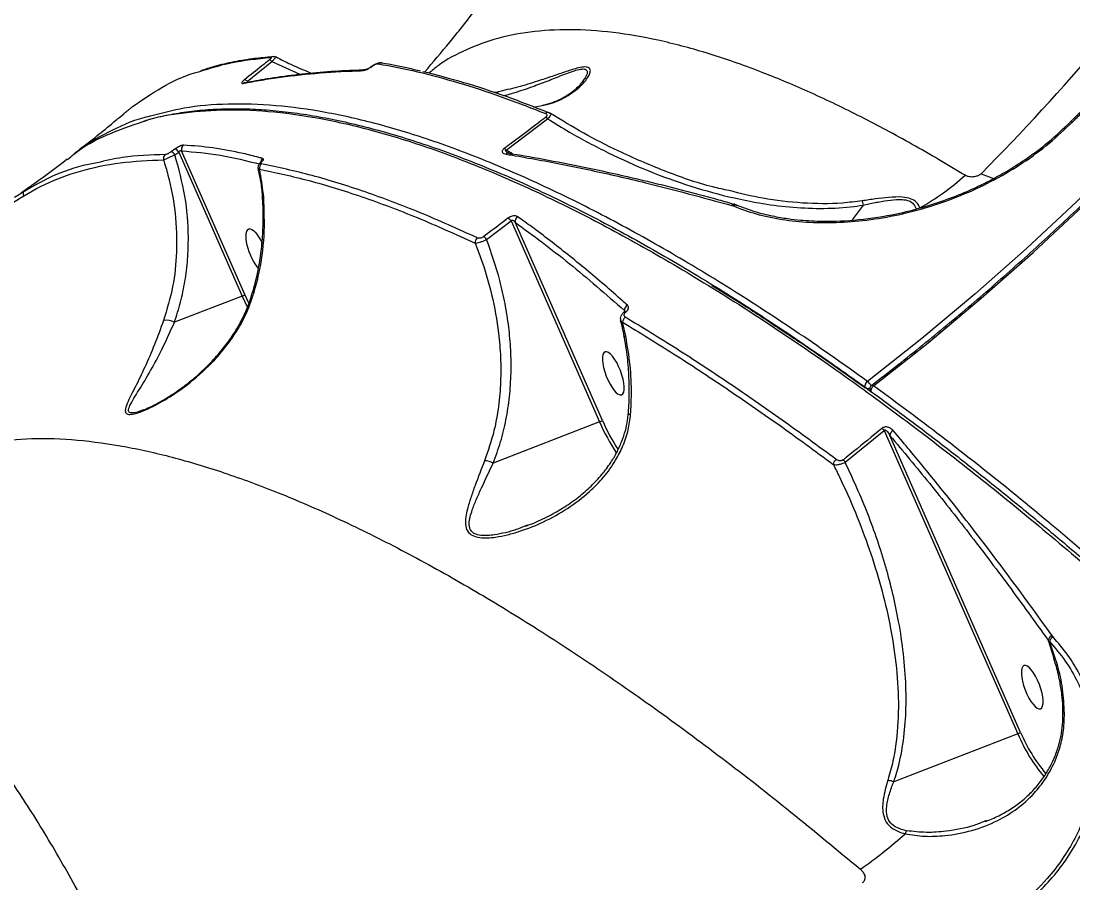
# Model space of a CAD drawing. Header units: millimetres. Extents: x -4335 to 4318, y -3792 to 3101.
# Drawn here: x 1755.5 to 1968.5, y 159.6 to 334.2 of the extents above; entities that cross this region are included whole.
import ezdxf

# ---------------------------------------------------------------- set-up
doc = ezdxf.new("R2010")
doc.units = ezdxf.units.MM
doc.layers.add('DIKOM_ОБЪЕКТ', color=7, linetype='Continuous')
doc.layers.add('DIKOM_РАЗМЕР_ОБЪЕКТА', color=7, linetype='Continuous')
doc.styles.add('style1', font='arial.ttf', dxfattribs={"width": 0.8})
doc.dimstyles.new('1-50', dxfattribs={"dimtxt": 300, "dimasz": 200, "dimexe": 100, "dimexo": 0, "dimgap": 100, "dimtad": 1, "dimtxsty": 'style1', "dimcen": 200, "dimclrd": 7, "dimclre": 7, "dimclrt": 7, "dimadec": 1, "dimazin": 2, "dimtfac": 1, "dimtmove": 0, "dimatfit": 2, "dimfxl": 0, "dimlwd": 25, "dimlwe": 18, "dimarcsym": 0})

# ---------------------------------------------------------------- blocks, each defined once
blk = doc.blocks.new('*D2')
at = {"layer": 'Defpoints', "color": 0, "transparency": 16777216}
for p in [(2711.72, 601.17), (-2007.01, 181.47), (-2007.01, -2298.93)]:
    blk.add_point(p, dxfattribs=at)
at = {"layer": 'DIKOM_РАЗМЕР_ОБЪЕКТА', "color": 7, "lineweight": 18, "transparency": 16777216}
for p, q in [((2711.72, 601.17), (2711.72, -2398.93)), ((-2007.01, 181.47), (-2007.01, -2398.93))]:
    blk.add_line(p, q, dxfattribs=at)
at = {"layer": 'DIKOM_РАЗМЕР_ОБЪЕКТА', "color": 7, "lineweight": 25, "transparency": 16777216}
blk.add_line((2511.72, -2298.93), (-1807.01, -2298.93), dxfattribs=at)
at = {"layer": 'DIKOM_РАЗМЕР_ОБЪЕКТА', "color": 7, "transparency": 16777216}
for points in [[(-1807.01, -2265.6), (-1807.01, -2332.27), (-2007.01, -2298.93)], [(2511.72, -2265.6), (2511.72, -2332.27), (2711.72, -2298.93)]]:
    blk.add_solid(points, dxfattribs=at)
at = {"layer": 'DIKOM_РАЗМЕР_ОБЪЕКТА', "color": 7, "transparency": 16777216, "insert": (-22.56, -2045.76), "char_height": 300, "attachment_point": 5, "style": 'style1'}
blk.add_mtext('4750', dxfattribs=at)

msp = doc.modelspace()

# ---------------------------------------------------------------- linework, layer by layer
at = {"layer": 'DIKOM_ОБЪЕКТ', "color": 7, "linetype": 'Continuous', "lineweight": 15}
for p, q in [((1801.348, 321.995), (1806.344, 326.012)), ((1806.344, 326.012), (1812.02, 323.46)), ((1826.444, 325.006), (1826.439, 325.002)), ((1869.387, 322.186), (1869.227, 321.944)), ((1851.966, 319.856), (1851.301, 319.742)), ((1775.545, 314.738), (1776.355, 315.46)), ((1859.331, 316.816), (1861.393, 317.222)), ((1862.814, 315.49), (1862.783, 315.501)), ((1968.006, 313.782), (1969.919, 315.726)), ((1853.773, 308.082), (1862.168, 314.415)), ((1786.686, 308.28), (1785.915, 307.73)), ((1786.682, 307.134), (1787.455, 307.686)), ((1787.455, 307.686), (1800.296, 278.507)), ((1800.869, 278.799), (1788.055, 307.916)), ((1855.077, 307.328), (1853.773, 308.082)), ((1854.316, 307.467), (1854.334, 307.463)), ((1949.921, 303.295), (1952.628, 302.248)), ((1899.429, 296.874), (1899.464, 296.864)), ((1899.464, 296.864), (1899.713, 296.781)), ((1900.039, 297.104), (1900.063, 297.097)), ((1926.027, 296.932), (1923.843, 293.949)), ((1849.795, 289.981), (1854.766, 293.739)), ((1854.766, 293.739), (1872.689, 253.01)), ((1873.262, 253.302), (1855.591, 293.459)), ((1802.479, 279.134), (1802.48, 279.136)), ((1800.296, 278.507), (1786.585, 273.209)), ((1801.664, 277.089), (1800.869, 278.799)), ((1877.67, 275.286), (1877.679, 275.293)), ((1877.73, 275.563), (1877.794, 275.411)), ((1877.73, 275.563), (1877.773, 275.423)), ((1877.989, 270.396), (1877.356, 273.202)), ((1877.647, 270.482), (1877.652, 270.471)), ((1780.331, 255.495), (1779.758, 255.276)), ((1872.689, 253.01), (1851.146, 244.685)), ((1922.416, 244.866), (1930.325, 251.282)), ((1930.325, 251.282), (1957.368, 189.828)), ((1957.941, 190.121), (1931.478, 250.256)), ((1858.108, 232.093), (1857.714, 231.943)), ((1963.513, 208.785), (1963.527, 208.754)), ((1963.513, 208.785), (1964.702, 204.951)), ((1963.527, 208.754), (1963.795, 208.557)), ((1964.324, 209.688), (1964.301, 209.721)), ((1964.51, 209.453), (1964.324, 209.688)), ((1966.486, 192.677), (1966.506, 194.017)), ((1966.787, 192.611), (1966.817, 193.95)), ((1957.368, 189.828), (1932.27, 180.13)), ((1950.994, 172.252), (1950.702, 172.139))]:
    msp.add_line(p, q, dxfattribs=at)
at = {"layer": 'DIKOM_ОБЪЕКТ', "color": 7, "linetype": 'Continuous', "lineweight": 15, "flags": 128}
for points in [[(2096.005, 492.165), (2091.227, 479.333), (2086.095, 466.636), (2080.61, 454.08), (2074.778, 441.676), (2068.602, 429.429), (2062.085, 417.35), (2055.232, 405.445), (2048.048, 393.722), (2040.538, 382.19), (2032.705, 370.855), (2024.556, 359.725), (2016.096, 348.808), (2007.33, 338.11), (1998.264, 327.638), (1988.903, 317.4), (1979.255, 307.402), (1969.326, 297.65), (1959.121, 288.152), (1948.647, 278.913), (1937.913, 269.939), (1926.923, 261.236)], [(1928.168, 260.334), (1939.191, 269.063), (1949.958, 278.064), (1960.463, 287.331), (1970.699, 296.859), (1980.658, 306.639), (1990.336, 316.668), (1999.724, 326.937), (2008.818, 337.44), (2017.61, 348.17), (2026.096, 359.121), (2034.27, 370.284), (2042.126, 381.653), (2049.659, 393.22), (2056.865, 404.978), (2063.738, 416.919), (2070.274, 429.035), (2076.469, 441.318), (2082.319, 453.761), (2087.82, 466.354), (2092.968, 479.09), (2097.76, 491.96)], [(1826.539, 325.009), (1826.462, 325.015), (1826.444, 325.006)], [(1862.551, 315.633), (1862.633, 315.593), (1862.74, 315.517)], [(1968.417, 313.735), (1968.657, 313.978), (1968.897, 314.221), (1969.136, 314.464), (1969.376, 314.707), (1969.615, 314.95), (1969.854, 315.194), (1970.093, 315.438), (1970.332, 315.682)], [(1804.466, 298.638), (1804.468, 298.632), (1804.532, 298.597), (1804.677, 298.571)], [(1800.296, 278.507), (1801.317, 276.341), (1801.35, 276.275)], [(1927.782, 260.446), (1927.793, 260.453), (1927.86, 260.47), (1927.947, 260.455), (1928.051, 260.409), (1928.168, 260.334)]]:
    msp.add_lwpolyline(points, dxfattribs=at)
at = {"layer": 'DIKOM_ОБЪЕКТ', "color": 7, "linetype": 'Continuous', "lineweight": 15}
for centre, radius, start, end in [((1609.116, 641.029), 479.804, 315.25931, 332.31895), ((1805.55, 325.355), 1.031, 39.57642, 76.12838), ((1806.635, 326.195), 0.877, 93.65525, 130.07597), ((1825.236, 323.63), 0.754, 91.65974, 133.0484), ((1828.43, 324.936), 0.848, 80.73668, 130.44203), ((1801.001, 320.991), 0.795, 100.10736, 130.48678), ((1800.544, 321.356), 1.027, 38.45768, 74.91366), ((1850.725, 319.108), 1.45, 15.63299, 31.07306), ((1862.269, 314.894), 0.791, 69.13447, 132.01122), ((1860.987, 313.346), 1.593, 42.18503, 60.94331), ((1789.045, 308.248), 1.044, 126.09607, 198.55917), ((1785.385, 306.352), 1.037, 126.13846, 192.69272), ((1785.583, 306.509), 1.265, 29.61367, 74.75475), ((1786.356, 307.056), 1.267, 29.78133, 74.87898), ((1852.554, 307.038), 1.605, 40.57734, 59.10182), ((1854.223, 306.804), 0.669, 81.99737, 136.48194), ((1804.875, 304.43), 1.085, 126.25963, 190.10385), ((1805.081, 305.498), 1.069, 124.79665, 176.30669), ((1804.39, 305.301), 0.453, 98.78075, 133.53035), ((1910.022, 344.337), 55.298, 299.8397, 311.58762), ((1899.918, 296.501), 0.615, 79.24919, 142.64992), ((1899.951, 296.5), 0.608, 80.17821, 143.16699), ((1853.317, 292.688), 1.79, 35.94038, 62.88789), ((1856.707, 293.629), 1.13, 122.37258, 188.67118), ((1848.671, 289.333), 1.198, 126.28863, 184.21607), ((1848.337, 288.962), 1.778, 34.96359, 61.97133), ((1802.567, 278.79), 0.357, 67.02075, 104.04024), ((1799.484, 280.805), 2.438, 289.46, 304.61888), ((1877.824, 274.995), 0.332, 55.38405, 116.06734), ((1878.886, 275.65), 1.16, 119.58186, 184.30035), ((1784.895, 269.786), 3.818, 63.71367, 97.47216), ((1878.644, 273.2), 1.288, 126.20678, 179.89799), ((1877.904, 270.807), 0.42, 233.23491, 281.67941), ((1927.648, 260.196), 1.267, 124.86215, 189.98762), ((1926.975, 260.941), 1.123, 239.1949, 293.7369), ((1925.241, 259.072), 2.741, 27.64539, 52.13092), ((1928.393, 259.654), 1, 127.61965, 198.25675), ((1928.894, 259.292), 1.27, 124.83033, 189.71906), ((1927.941, 259.51), 0.527, 198.86259, 235.33016), ((1878.956, 255.932), 1.34, 250.17033, 270.61052), ((1871.877, 255.308), 2.438, 289.46021, 304.61867), ((1908.258, 268.325), 38.726, 203.29627, 213.93391), ((1908.143, 268.354), 37.99, 203.34198, 213.42674), ((1928.594, 249.854), 2.244, 39.52617, 55.82907), ((1932.7, 250.168), 1.225, 116.39833, 175.91199), ((1849.027, 240.372), 4.806, 63.82913, 85.52606), ((1921.442, 244.234), 1.457, 126.04371, 173.0727), ((1920.663, 243.493), 2.226, 38.07148, 54.39366), ((1964.817, 208.486), 1.339, 112.71169, 167.09717), ((1964.803, 208.472), 1.307, 111.51972, 167.54607), ((1965.311, 208.08), 1.589, 120.25328, 162.55025), ((1966.767, 194.404), 0.456, 237.75947, 276.36777), ((1956.556, 192.127), 2.438, 289.46208, 304.61799), ((1987.583, 202.375), 32.717, 202.55051, 220.55238), ((1987.78, 202.608), 32.346, 202.70809, 220.15444), ((1875.668, 234.024), 87.269, 304.81881, 312.41491), ((1937.414, 168.438), 3.107, 145.54262, 158.12985)]:
    msp.add_arc(centre, radius, start, end, dxfattribs=at)
at = {"layer": 'DIKOM_ОБЪЕКТ', "color": 7, "linetype": 'Continuous', "lineweight": 15, "extrusion": (0, 0, -1)}
for start_param, end_param in [(0.7264935, 3.1716845), (3.1716845, 4.496346)]:
    msp.add_ellipse((1803.301, 287.752), major_axis=(1.679, -4.357), ratio=0.33046, start_param=start_param, end_param=end_param, dxfattribs=at)
for centre in [(1875.471, 262.853), (1960.291, 199.278)]:
    msp.add_ellipse(centre, major_axis=(1.679, -4.357), ratio=0.33046, dxfattribs=at)
at = {"layer": 'DIKOM_ОБЪЕКТ', "color": 7, "linetype": 'Continuous', "lineweight": 15}
for points, knots in [([(1927.782, 260.446), (1929.555, 261.823), (1934.7, 265.819), (1943.059, 272.61), (1952.782, 280.887), (1962.283, 289.387), (1971.561, 298.1), (1980.608, 307.024), (1989.422, 316.152), (1997.995, 325.481), (2006.325, 335.005), (2014.406, 344.718), (2022.234, 354.616), (2029.805, 364.694), (2037.115, 374.944), (2044.159, 385.364), (2050.934, 395.945), (2057.436, 406.683), (2063.661, 417.572), (2069.607, 428.606), (2075.27, 439.779), (2080.647, 451.084), (2085.735, 462.516), (2090.528, 474.07), (2094.312, 483.85), (2096.458, 489.792), (2097.188, 491.814)], [0, 0, 0, 0, 0.022819, 0.066216, 0.109614, 0.1530121, 0.1964102, 0.239809, 0.2832077, 0.3266068, 0.3700059, 0.4134054, 0.4568052, 0.5002051, 0.5436053, 0.5870053, 0.6304058, 0.6738065, 0.7172072, 0.760608, 0.8040088, 0.84741, 0.8908114, 0.9342127, 0.9776143, 1, 1, 1, 1]), ([(1837.243, 323.88), (1838.963, 325.902), (1842.755, 330.36), (1848.304, 337.426), (1853.967, 345.058), (1859.372, 352.869), (1864.108, 360.126), (1866.912, 364.829), (1868.105, 366.83)], [0, 0, 0, 0, 0.1475324, 0.3252943, 0.5042626, 0.6844235, 0.8657476, 1, 1, 1, 1]), ([(1946.727, 302.977), (1943.131, 305.118), (1935.938, 309.402), (1925.532, 314.937), (1915.432, 319.797), (1905.354, 324.04), (1895.398, 327.555), (1885.653, 330.223), (1876.383, 331.933), (1867.642, 332.634), (1859.478, 332.286), (1852.133, 330.927), (1845.649, 328.536), (1841.012, 326.125), (1838.731, 324.174), (1838.114, 323.646)], [0, 0, 0, 0, 0.0747187, 0.149437, 0.2248988, 0.3003614, 0.3837827, 0.467269, 0.5506901, 0.63657, 0.7225209, 0.8083995, 0.8891965, 0.9700548, 1, 1, 1, 1]), ([(1791.719, 324.023), (1793.783, 324.671), (1798.254, 326.072), (1803.335, 326.589), (1806.07, 326.867)], [0, 0, 0, 0, 0.461751, 1, 1, 1, 1]), ([(1791.986, 324.219), (1792.897, 324.519), (1795.055, 325.232), (1798.676, 326.049), (1802.55, 326.711), (1805.191, 326.932), (1806.384, 327.033)], [0, 0, 0, 0, 0.2047827, 0.4854371, 0.7674769, 1, 1, 1, 1]), ([(1805.797, 326.356), (1805.302, 325.952), (1803.651, 324.605), (1801.981, 323.278), (1800.811, 322.348)], [0, 0, 0, 0, 0.2996334, 1, 1, 1, 1]), ([(1806.07, 326.867), (1806.076, 326.867), (1806.123, 326.87), (1806.179, 326.853), (1806.187, 326.782), (1806.125, 326.671), (1805.993, 326.524), (1805.862, 326.412), (1805.797, 326.356)], [0, 0, 0, 0, 0.0354773, 0.2573399, 0.4482437, 0.6281199, 0.8143723, 1, 1, 1, 1]), ([(1806.344, 326.012), (1806.474, 326.155), (1806.734, 326.44), (1807.012, 326.75), (1807.171, 326.929), (1807.171, 326.932), (1807.172, 326.933)], [0, 0, 0, 0, 0.2679228, 0.5359939, 0.802203, 1, 1, 1, 1]), ([(1806.58, 327.061), (1806.624, 327.066), (1806.783, 327.084), (1807.012, 327.051), (1807.15, 326.957), (1807.176, 326.94)], [0, 0, 0, 0, 0.2392428, 0.8602133, 1, 1, 1, 1]), ([(1807.187, 326.965), (1808.169, 326.452), (1810.474, 325.247), (1812.908, 324.254), (1814.305, 323.684)], [0, 0, 0, 0, 0.4259274, 1, 1, 1, 1]), ([(1778.11, 316.907), (1780.054, 318.245), (1783.941, 320.923), (1788.576, 323.177), (1791.368, 323.929), (1791.719, 324.023)], [0, 0, 0, 0, 0.466483, 0.9329654, 1, 1, 1, 1]), ([(1800.485, 321.596), (1800.794, 321.656), (1802.339, 321.957), (1806.437, 322.666), (1813.003, 323.505), (1819.604, 324.002), (1823.594, 324.141), (1824.722, 324.181)], [0, 0, 0, 0, 0.041371, 0.2068685, 0.5381517, 0.8694319, 1, 1, 1, 1]), ([(1800.863, 321.754), (1802.334, 322.036), (1805.603, 322.664), (1810.924, 323.389), (1816.786, 323.958), (1821.489, 324.276), (1824.3, 324.336), (1825.02, 324.352)], [0, 0, 0, 0, 0.1966602, 0.4372304, 0.6774411, 0.9174342, 1, 1, 1, 1]), ([(1824.722, 324.181), (1824.845, 324.196), (1825.091, 324.227), (1825.589, 324.423), (1826.097, 324.69), (1826.401, 324.91), (1826.539, 325.009)], [0, 0, 0, 0, 0.2591627, 0.51774, 0.7812563, 1, 1, 1, 1]), ([(1825.212, 324.384), (1825.21, 324.383), (1825.204, 324.383), (1825.269, 324.392), (1825.403, 324.43), (1825.646, 324.522), (1825.959, 324.68), (1826.248, 324.857), (1826.39, 324.969), (1826.437, 325.005)], [0, 0, 0, 0, 0.0446861, 0.1480112, 0.2845431, 0.4653175, 0.6869647, 0.8981227, 1, 1, 1, 1]), ([(1826.447, 325.002), (1826.615, 325.124), (1826.968, 325.38), (1827.616, 325.672), (1828.128, 325.833), (1828.483, 325.773), (1828.573, 325.757)], [0, 0, 0, 0, 0.2492398, 0.5228559, 0.8793174, 1, 1, 1, 1]), ([(1826.539, 325.009), (1826.576, 325.037), (1826.724, 325.149), (1827.013, 325.326), (1827.364, 325.489), (1827.674, 325.586), (1827.811, 325.583), (1827.88, 325.582)], [0, 0, 0, 0, 0.0798557, 0.3181365, 0.5555866, 0.7773506, 1, 1, 1, 1]), ([(1827.88, 325.582), (1830.498, 325.081), (1835.735, 324.081), (1844.057, 321.814), (1852.684, 319.03), (1858.722, 316.665), (1861.74, 315.482)], [0, 0, 0, 0, 0.2491209, 0.4982424, 0.7491208, 1, 1, 1, 1]), ([(1828.566, 325.772), (1828.605, 325.766), (1830.329, 325.508), (1832.95, 324.976), (1835.597, 324.336), (1836.452, 324.129)], [0, 0, 0, 0, 0.0150957, 0.681824, 1, 1, 1, 1]), ([(1862.74, 315.517), (1859.748, 316.688), (1853.764, 319.031), (1845.14, 321.856), (1839.654, 323.265), (1836.902, 323.972)], [0, 0, 0, 0, 0.3325518, 0.6651048, 1, 1, 1, 1]), ([(1861.393, 317.222), (1861.69, 317.276), (1863.315, 317.572), (1865.662, 318.712), (1868.473, 320.542), (1870.025, 322.264), (1870.704, 323.5), (1870.88, 324.238), (1870.653, 324.803), (1869.794, 324.994), (1868.214, 324.735), (1865.9, 324.002), (1863.092, 323.029), (1859.811, 321.922), (1856.1, 320.802), (1853.344, 320.171), (1851.966, 319.856)], [0, 0, 0, 0, 0.0272723, 0.149363, 0.2777017, 0.4058389, 0.4523656, 0.4987995, 0.5501465, 0.5924165, 0.6347386, 0.6973265, 0.761842, 0.8265351, 0.9132587, 1, 1, 1, 1]), ([(1853.282, 319.093), (1854.148, 319.339), (1856.215, 319.924), (1859.278, 320.998), (1862.474, 322.217), (1865.342, 323.366), (1867.644, 324.225), (1869.164, 324.573), (1870.011, 324.472), (1870.257, 323.87), (1869.987, 323.03), (1869.551, 322.416), (1869.387, 322.186)], [0, 0, 0, 0, 0.102894, 0.2454697, 0.3690204, 0.4944357, 0.6061835, 0.671777, 0.7372127, 0.8211581, 0.933012, 1, 1, 1, 1]), ([(1800.811, 322.348), (1800.711, 322.265), (1800.51, 322.1), (1800.306, 321.882), (1800.204, 321.716), (1800.21, 321.608), (1800.312, 321.571), (1800.435, 321.589), (1800.485, 321.596)], [0, 0, 0, 0, 0.1643587, 0.3291427, 0.489742, 0.6615877, 0.8613744, 1, 1, 1, 1]), ([(1861.141, 317.163), (1861.499, 317.249), (1862.544, 317.497), (1864.073, 318.095), (1865.759, 318.936), (1867.275, 319.952), (1868.391, 320.93), (1869.136, 321.73), (1869.355, 322.038), (1869.441, 322.158)], [0, 0, 0, 0, 0.088632, 0.2579499, 0.4364483, 0.6240845, 0.8209948, 0.930042, 1, 1, 1, 1]), ([(1926.923, 261.236), (1924.092, 263.256), (1916.466, 268.7), (1904.298, 276.828), (1890.553, 285.361), (1877.085, 293.002), (1863.948, 299.701), (1851.201, 305.408), (1839.122, 309.998), (1827.737, 313.482), (1817.058, 315.892), (1806.903, 317.277), (1797.361, 317.546), (1788.974, 316.879), (1784.17, 315.599), (1782.04, 315.031)], [0, 0, 0, 0, 0.0470013, 0.1266203, 0.2063011, 0.2859204, 0.3678524, 0.4498509, 0.5317834, 0.6114028, 0.6910834, 0.7707021, 0.8526346, 0.9346332, 1, 1, 1, 1]), ([(1776.355, 315.46), (1776.416, 315.51), (1776.538, 315.609), (1776.853, 315.868), (1777.149, 316.113), (1777.33, 316.265), (1777.381, 316.308)], [0, 0, 0, 0, 0.2927462, 0.584992, 0.8820208, 1, 1, 1, 1]), ([(1777.381, 316.308), (1777.439, 316.356), (1777.585, 316.478), (1777.799, 316.655), (1778, 316.82), (1778.073, 316.878), (1778.11, 316.907)], [0, 0, 0, 0, 0.1836008, 0.4627035, 0.7310079, 1, 1, 1, 1]), ([(1780.268, 313.89), (1780.346, 313.92), (1782.861, 314.864), (1788.513, 315.739), (1797.229, 316.454), (1806.812, 315.987), (1817.145, 314.454), (1828.243, 311.79), (1839.852, 308.066), (1851.923, 303.316), (1864.393, 297.602), (1877.469, 290.829), (1891.127, 282.975), (1905.334, 274.042), (1919.166, 264.641), (1932.52, 254.964), (1945.32, 245.182), (1958.34, 234.73), (1971.549, 223.626), (1984.803, 211.994), (1998.036, 199.894), (2009.842, 188.706), (2017.269, 181.397), (2020.294, 178.421)], [0, 0, 0, 0, 0.0017029, 0.0546437, 0.1076255, 0.1605665, 0.2150452, 0.2695679, 0.3240465, 0.3769878, 0.4299695, 0.4829102, 0.5373888, 0.5919122, 0.6463908, 0.6924661, 0.7385955, 0.7847246, 0.8312909, 0.8778572, 0.9232512, 0.9687478, 1, 1, 1, 1]), ([(1780.568, 314.026), (1781.007, 314.162), (1782.723, 314.696), (1785.892, 315.362), (1790.068, 316.019), (1794.413, 316.396), (1798.911, 316.516), (1803.567, 316.374), (1808.382, 315.973), (1813.355, 315.31), (1818.488, 314.388), (1823.781, 313.206), (1829.237, 311.762), (1834.859, 310.057), (1840.639, 308.091), (1846.557, 305.874), (1852.59, 303.412), (1858.721, 300.712), (1864.951, 297.775), (1871.281, 294.601), (1877.712, 291.19), (1884.248, 287.541), (1890.89, 283.653), (1897.639, 279.525), (1904.498, 275.156), (1911.47, 270.544), (1918.553, 265.689), (1925.725, 260.607), (1932.959, 255.316), (1940.229, 249.835), (1947.529, 244.169), (1954.862, 238.316), (1962.232, 232.274), (1969.641, 226.041), (1977.09, 219.618), (1984.582, 212.994), (1990.959, 207.248), (1994.844, 203.643), (1996.211, 202.375)], [0, 0, 0, 0, 0.0098928, 0.0387001, 0.0673967, 0.0960021, 0.1245452, 0.1530518, 0.181549, 0.2100618, 0.2386096, 0.2672206, 0.2959228, 0.3247468, 0.353722, 0.3827548, 0.4116505, 0.4404043, 0.4690482, 0.4976148, 0.5261358, 0.5546449, 0.5831705, 0.6117379, 0.6403798, 0.6691285, 0.6980166, 0.7270137, 0.7559361, 0.7846964, 0.8133384, 0.8418939, 0.8703958, 0.898877, 0.9273697, 0.955896, 0.9844883, 1, 1, 1, 1]), ([(1861.74, 315.482), (1861.822, 315.439), (1861.966, 315.363), (1862.043, 315.191), (1862.013, 315.026), (1861.919, 314.874), (1861.813, 314.783), (1861.761, 314.738)], [0, 0, 0, 0, 0.3195983, 0.5618688, 0.7279201, 0.8639996, 1, 1, 1, 1]), ([(1862.168, 314.415), (1862.291, 314.542), (1862.537, 314.794), (1862.774, 315.117), (1862.882, 315.356), (1862.878, 315.471), (1862.821, 315.488), (1862.814, 315.49)], [0, 0, 0, 0, 0.2304652, 0.4606981, 0.6957907, 0.9584027, 1, 1, 1, 1]), ([(1862.544, 315.617), (1862.597, 315.604), (1862.692, 315.581), (1862.772, 315.513), (1862.808, 315.483)], [0, 0, 0, 0, 0.5555691, 1, 1, 1, 1]), ([(1898.891, 299.879), (1897.805, 300.113), (1893.322, 301.077), (1885.803, 303.787), (1877.099, 307.502), (1869.408, 311.447), (1864.963, 314.16), (1862.74, 315.517)], [0, 0, 0, 0, 0.082661, 0.3410898, 0.5990903, 0.799541, 1, 1, 1, 1]), ([(1764.964, 306.183), (1765.384, 306.548), (1767.752, 308.604), (1772.765, 311.314), (1777.794, 313.041), (1780.268, 313.89)], [0, 0, 0, 0, 0.0986703, 0.5566738, 1, 1, 1, 1]), ([(1766.193, 307.28), (1766.724, 307.69), (1769.639, 309.943), (1772.772, 312.43), (1775.259, 314.568), (1775.508, 314.781)], [0, 0, 0, 0, 0.167001, 0.9168039, 1, 1, 1, 1]), ([(1782.04, 315.031), (1781.485, 314.907), (1778.268, 314.189), (1773.186, 311.748), (1768.477, 309.25), (1766.423, 307.4), (1766.234, 307.23)], [0, 0, 0, 0, 0.0900606, 0.522928, 0.9561272, 1, 1, 1, 1]), ([(1861.761, 314.738), (1861.254, 314.347), (1858.72, 312.389), (1855.922, 310.286), (1853.616, 308.59), (1853.378, 308.415)], [0, 0, 0, 0, 0.1831727, 0.915886, 1, 1, 1, 1]), ([(1862.168, 314.415), (1863.635, 313.514), (1867.616, 311.067), (1874.411, 307.457), (1882.613, 303.762), (1891.128, 300.672), (1898.639, 298.61), (1905.323, 297.274), (1911.123, 296.492), (1917.313, 296.179), (1922.307, 296.395), (1925.186, 296.81), (1926.027, 296.932)], [0, 0, 0, 0, 0.0783336, 0.2125925, 0.3472666, 0.4817919, 0.61585, 0.6916672, 0.7820723, 0.872619, 0.9628125, 1, 1, 1, 1]), ([(1899.713, 296.781), (1901.234, 296.207), (1904.275, 295.059), (1909.551, 293.967), (1915.238, 293.378), (1921.288, 293.358), (1927.578, 293.921), (1933.99, 295.08), (1940.406, 296.83), (1946.71, 299.167), (1952.779, 302.061), (1958.491, 305.481), (1963.804, 309.352), (1966.878, 312.273), (1968.417, 313.735)], [0, 0, 0, 0, 0.0836178, 0.1671662, 0.250418, 0.3338533, 0.4173033, 0.5004885, 0.5837389, 0.6671389, 0.7504577, 0.833397, 0.9166288, 1, 1, 1, 1]), ([(1900.323, 297.002), (1901.565, 296.523), (1903.866, 295.635), (1907.448, 294.757), (1910.569, 294.215), (1913.219, 293.912), (1915.576, 293.746), (1919.443, 293.62), (1925.17, 293.867), (1931.988, 294.917), (1937.981, 296.401), (1942.948, 298.013), (1946.859, 299.59), (1949.914, 301.001), (1952.535, 302.327), (1955.734, 304.13), (1959.534, 306.587), (1963.833, 309.803), (1966.556, 312.398), (1968.024, 313.797)], [0, 0, 0, 0, 0.0700646, 0.1298731, 0.1788627, 0.217418, 0.2494958, 0.2821163, 0.3828945, 0.4840881, 0.5521638, 0.6192849, 0.6817191, 0.7109778, 0.7462159, 0.7926275, 0.8501405, 0.9191876, 1, 1, 1, 1]), ([(1968.417, 313.735), (1968.344, 313.766), (1968.198, 313.829), (1968.067, 313.836), (1968.037, 313.796), (1968.03, 313.788)], [0, 0, 0, 0, 0.4397974, 0.8792751, 1, 1, 1, 1]), ([(1788.43, 309.092), (1788.355, 309.087), (1788.205, 309.075), (1787.84, 308.944), (1787.429, 308.746), (1787.026, 308.513), (1786.794, 308.353), (1786.686, 308.28)], [0, 0, 0, 0, 0.2131872, 0.4264642, 0.6305861, 0.8289149, 1, 1, 1, 1]), ([(1804.47, 306.376), (1804.204, 306.45), (1802.873, 306.821), (1799.471, 307.666), (1794.341, 308.649), (1790.401, 308.944), (1788.43, 309.092)], [0, 0, 0, 0, 0.04806, 0.2403234, 0.619877, 1, 1, 1, 1]), ([(1784.774, 307.19), (1781.814, 307.089), (1776.94, 306.923), (1772.637, 305.913), (1770.947, 305.516)], [0, 0, 0, 0, 0.6071923, 1, 1, 1, 1]), ([(1784.374, 306.124), (1784.472, 306.162), (1784.668, 306.238), (1785.166, 306.449), (1785.743, 306.702), (1786.271, 306.942), (1786.572, 307.083), (1786.682, 307.134)], [0, 0, 0, 0, 0.2194048, 0.4388366, 0.6560391, 0.8732796, 1, 1, 1, 1]), ([(1785.915, 307.73), (1785.842, 307.68), (1785.688, 307.574), (1785.425, 307.423), (1785.159, 307.294), (1784.923, 307.207), (1784.824, 307.195), (1784.774, 307.19)], [0, 0, 0, 0, 0.1798941, 0.380151, 0.5812756, 0.7907634, 1, 1, 1, 1]), ([(1786.585, 273.209), (1787.025, 274.564), (1787.904, 277.275), (1788.781, 281.538), (1789.32, 285.922), (1789.511, 291.67), (1788.97, 298.834), (1787.451, 304.345), (1786.682, 307.134)], [0, 0, 0, 0, 0.1264032, 0.2528109, 0.382977, 0.5131445, 0.7535719, 1, 1, 1, 1]), ([(1787.455, 307.686), (1787.483, 307.727), (1787.531, 307.802), (1787.611, 307.877), (1787.689, 307.933), (1787.748, 307.962), (1787.832, 307.985), (1787.889, 307.987), (1787.977, 307.971), (1788.02, 307.941), (1788.055, 307.916)], [0, 0, 0, 0, 0.1792695, 0.3191112, 0.3690462, 0.5165421, 0.5563066, 0.7164588, 0.7656315, 1, 1, 1, 1]), ([(1788.055, 307.916), (1790.642, 307.711), (1795.797, 307.303), (1801.255, 305.912), (1803.975, 305.219)], [0, 0, 0, 0, 0.5017063, 1, 1, 1, 1]), ([(1853.378, 308.415), (1853.299, 308.351), (1853.139, 308.222), (1853, 308.019), (1852.94, 307.806), (1853.012, 307.568), (1853.283, 307.367), (1853.59, 307.298), (1853.738, 307.265)], [0, 0, 0, 0, 0.1098769, 0.2200703, 0.3257219, 0.4925098, 0.7537665, 1, 1, 1, 1]), ([(1854.156, 307.509), (1854.049, 307.571), (1853.869, 307.675), (1853.695, 307.83), (1853.635, 307.935), (1853.637, 307.993), (1853.651, 308.019), (1853.674, 308.042), (1853.71, 308.065), (1853.75, 308.076), (1853.773, 308.082)], [0, 0, 0, 0, 0.3910604, 0.6593613, 0.7883952, 0.8332197, 0.8783273, 0.8909925, 0.9352605, 1, 1, 1, 1]), ([(1853.738, 307.265), (1854.17, 307.193), (1856.33, 306.835), (1862.007, 305.833), (1870.933, 304.049), (1883.888, 301.112), (1893.563, 298.474), (1899.429, 296.874)], [0, 0, 0, 0, 0.0299882, 0.1499542, 0.3900716, 0.6301899, 1, 1, 1, 1]), ([(1854.139, 307.513), (1854.145, 307.509), (1854.16, 307.5), (1854.26, 307.48), (1854.316, 307.468)], [0, 0, 0, 0, 0.4320852, 1, 1, 1, 1]), ([(1854.328, 307.447), (1855.045, 307.335), (1858.309, 306.825), (1864.271, 305.713), (1872.202, 304.107), (1880.263, 302.293), (1888.452, 300.272), (1895.042, 298.545), (1898.947, 297.422), (1900.034, 297.109)], [0, 0, 0, 0, 0.0501146, 0.2280764, 0.405063, 0.5813162, 0.7570287, 0.9323874, 1, 1, 1, 1]), ([(1753.86, 297.448), (1755.968, 298.751), (1760.185, 301.358), (1767.496, 303.981), (1775.464, 305.724), (1781.404, 305.991), (1784.374, 306.124)], [0, 0, 0, 0, 0.2484763, 0.496951, 0.7484764, 1, 1, 1, 1]), ([(1770.947, 305.516), (1770, 305.336), (1766.336, 304.641), (1760.66, 302.417), (1756.363, 299.806), (1754.215, 298.5)], [0, 0, 0, 0, 0.1484985, 0.5742488, 1, 1, 1, 1]), ([(1756.343, 300.028), (1757.025, 300.499), (1759.912, 302.492), (1762.729, 304.645), (1764.882, 306.29)], [0, 0, 0, 0, 0.2360692, 1, 1, 1, 1]), ([(1784.374, 306.124), (1784.689, 305.098), (1785.774, 301.554), (1786.923, 295.277), (1787.192, 287.666), (1786.423, 280.319), (1785.078, 275.836), (1784.398, 273.571)], [0, 0, 0, 0, 0.0953056, 0.3289404, 0.5680095, 0.7817922, 1, 1, 1, 1]), ([(1803.605, 304.354), (1803.587, 304.446), (1803.547, 304.649), (1803.618, 304.962), (1803.772, 305.282), (1803.935, 305.493), (1804.061, 305.609), (1804.081, 305.627)], [0, 0, 0, 0, 0.183584, 0.4049934, 0.6378153, 0.9419884, 1, 1, 1, 1]), ([(1804.069, 305.623), (1804.085, 305.638), (1804.131, 305.679), (1804.15, 305.71), (1804.145, 305.702), (1804.145, 305.7)], [0, 0, 0, 0, 0.3119512, 0.8721912, 1, 1, 1, 1]), ([(1804.233, 305.305), (1804.215, 305.31), (1804.147, 305.328), (1804.097, 305.404), (1804.143, 305.554), (1804.262, 305.684), (1804.321, 305.748)], [0, 0, 0, 0, 0.1085188, 0.3983746, 0.6996552, 1, 1, 1, 1]), ([(1847.962, 290.298), (1844.059, 292.065), (1836.253, 295.599), (1825.097, 299.757), (1814.335, 303.132), (1807.601, 304.581), (1804.233, 305.305)], [0, 0, 0, 0, 0.2486161, 0.4972322, 0.7486172, 1, 1, 1, 1]), ([(1804.321, 305.748), (1804.405, 305.84), (1804.572, 306.022), (1804.636, 306.235), (1804.572, 306.341), (1804.489, 306.37), (1804.47, 306.376)], [0, 0, 0, 0, 0.3053371, 0.6114508, 0.9125572, 1, 1, 1, 1]), ([(1804.462, 298.641), (1804.458, 298.701), (1804.39, 299.758), (1804.131, 301.674), (1803.75, 303.499), (1803.573, 304.345)], [0, 0, 0, 0, 0.0308259, 0.5512258, 1, 1, 1, 1]), ([(1803.613, 304.353), (1803.623, 304.318), (1803.641, 304.261), (1803.759, 304.245), (1803.807, 304.239)], [0, 0, 0, 0, 0.6023332, 1, 1, 1, 1]), ([(1803.807, 304.239), (1807.132, 303.524), (1813.782, 302.095), (1824.481, 298.75), (1835.654, 294.596), (1843.536, 291.028), (1847.476, 289.244)], [0, 0, 0, 0, 0.2486154, 0.49723, 0.7486152, 1, 1, 1, 1]), ([(1804.677, 298.571), (1804.482, 300.219), (1804.257, 302.12), (1803.86, 303.99), (1803.807, 304.239)], [0, 0, 0, 0, 0.8666311, 1, 1, 1, 1]), ([(1949.921, 303.295), (1949.848, 303.229), (1949.695, 303.093), (1949.321, 302.885), (1948.837, 302.716), (1948.109, 302.601), (1947.534, 302.658), (1947.039, 302.81), (1946.851, 302.91), (1946.727, 302.977)], [0, 0, 0, 0, 0.0767356, 0.1605005, 0.3173959, 0.4661229, 0.7624693, 0.8428402, 1, 1, 1, 1]), ([(1755.535, 299.422), (1755.66, 299.509), (1755.911, 299.686), (1756.188, 299.881), (1756.351, 299.997), (1756.357, 300.002), (1756.36, 300.004)], [0, 0, 0, 0, 0.2671579, 0.5349347, 0.7948298, 1, 1, 1, 1]), ([(1756.359, 300.003), (1756.357, 300.001), (1756.348, 299.995), (1756.314, 299.969), (1756.256, 299.919), (1756.15, 299.808), (1756.035, 299.63), (1755.948, 299.357), (1755.928, 299.097), (1755.99, 298.944), (1756.008, 298.899)], [0, 0, 0, 0, 0.0059773, 0.0307049, 0.0984276, 0.1951329, 0.3971051, 0.6041853, 0.8845351, 1, 1, 1, 1]), ([(1802.393, 279.159), (1802.637, 280.01), (1803.25, 282.138), (1803.911, 285.634), (1804.419, 289.61), (1804.606, 293.615), (1804.594, 296.633), (1804.426, 298.293), (1804.391, 298.631)], [0, 0, 0, 0, 0.1348341, 0.3373578, 0.5407087, 0.7444469, 0.9479739, 1, 1, 1, 1]), ([(1802.706, 279.119), (1803.048, 280.407), (1804.052, 284.185), (1804.976, 290.725), (1804.777, 295.934), (1804.677, 298.571)], [0, 0, 0, 0, 0.2035478, 0.5968372, 1, 1, 1, 1]), ([(1925.842, 297.803), (1924.517, 297.636), (1920.513, 297.131), (1913.752, 297.24), (1906.038, 298.106), (1901.169, 299.314), (1898.891, 299.879)], [0, 0, 0, 0, 0.1464856, 0.4426697, 0.7393224, 1, 1, 1, 1]), ([(1937.537, 296.37), (1937.345, 296.778), (1936.995, 297.52), (1935.731, 298.29), (1933.801, 298.65), (1931.319, 298.548), (1928.557, 298.209), (1926.753, 297.939), (1925.842, 297.803)], [0, 0, 0, 0, 0.1672689, 0.304319, 0.44168, 0.6370313, 0.8167171, 1, 1, 1, 1]), ([(1899.713, 296.781), (1899.786, 296.837), (1899.935, 296.953), (1900.154, 297.022), (1900.277, 296.999), (1900.325, 296.99)], [0, 0, 0, 0, 0.3690757, 0.7573173, 1, 1, 1, 1]), ([(1899.954, 297.124), (1900.035, 297.105), (1900.235, 297.06), (1900.412, 296.957), (1900.517, 296.896)], [0, 0, 0, 0, 0.4039, 1, 1, 1, 1]), ([(1900.325, 296.99), (1900.354, 296.988), (1900.459, 296.982), (1900.539, 296.913), (1900.597, 296.863)], [0, 0, 0, 0, 0.2830589, 1, 1, 1, 1]), ([(1925.842, 297.803), (1925.847, 297.787), (1925.872, 297.691), (1925.931, 297.44), (1925.995, 297.116), (1926.029, 296.939)], [0, 0, 0, 0, 0.0844541, 0.5005147, 1, 1, 1, 1]), ([(1926.027, 296.932), (1926.028, 296.933), (1926.029, 296.935), (1926.029, 296.937), (1926.029, 296.939), (1926.029, 296.939)], [0, 0, 0, 0, 0.460653, 0.8297872, 1, 1, 1, 1]), ([(1926.029, 296.939), (1926.03, 296.939), (1926.219, 296.98), (1927.238, 297.193), (1929.093, 297.585), (1931.576, 298.005), (1933.781, 298.171), (1935.433, 297.857), (1936.449, 297.116), (1936.67, 296.417), (1936.792, 296.028)], [0, 0, 0, 0, 0.0002712, 0.0414559, 0.2243027, 0.4065801, 0.5849803, 0.7124849, 0.8404544, 1, 1, 1, 1]), ([(1854.132, 294.282), (1853.64, 293.903), (1851.997, 292.64), (1850.336, 291.4), (1849.173, 290.531)], [0, 0, 0, 0, 0.2996321, 1, 1, 1, 1]), ([(1856.103, 294.583), (1855.966, 294.653), (1855.74, 294.767), (1855.251, 294.764), (1854.803, 294.658), (1854.411, 294.479), (1854.215, 294.341), (1854.132, 294.282)], [0, 0, 0, 0, 0.303918, 0.5023258, 0.701697, 0.8732632, 1, 1, 1, 1]), ([(1878.314, 276.659), (1878.002, 276.938), (1876.445, 278.333), (1872.408, 281.868), (1866.245, 286.986), (1860.411, 291.483), (1857.052, 293.9), (1856.103, 294.583)], [0, 0, 0, 0, 0.0413722, 0.2068705, 0.5381522, 0.8694314, 1, 1, 1, 1]), ([(1854.766, 293.739), (1854.786, 293.773), (1854.819, 293.829), (1854.895, 293.882), (1854.97, 293.906), (1855.056, 293.905), (1855.188, 293.866), (1855.39, 293.728), (1855.512, 293.565), (1855.591, 293.459)], [0, 0, 0, 0, 0.1044307, 0.1740622, 0.2296815, 0.3047267, 0.3966965, 0.6085686, 1, 1, 1, 1]), ([(1855.591, 293.459), (1859.224, 290.78), (1866.502, 285.413), (1873.983, 278.85), (1877.73, 275.563)], [0, 0, 0, 0, 0.4991774, 1, 1, 1, 1]), ([(1847.476, 289.244), (1847.609, 289.254), (1847.875, 289.272), (1848.454, 289.421), (1849.072, 289.641), (1849.525, 289.842), (1849.748, 289.957), (1849.795, 289.981)], [0, 0, 0, 0, 0.2434666, 0.487527, 0.7197586, 0.9418, 1, 1, 1, 1]), ([(1849.173, 290.531), (1849.126, 290.499), (1849.007, 290.416), (1848.766, 290.304), (1848.476, 290.231), (1848.184, 290.222), (1848.041, 290.271), (1847.962, 290.298)], [0, 0, 0, 0, 0.1207601, 0.3075665, 0.5228791, 0.7374287, 1, 1, 1, 1]), ([(1851.146, 244.685), (1851.673, 246.108), (1852.727, 248.955), (1853.799, 253.472), (1854.504, 258.132), (1854.806, 262.863), (1854.742, 267.573), (1854.338, 272.27), (1853.594, 276.98), (1852.271, 282.949), (1850.764, 287.229), (1849.795, 289.981)], [0, 0, 0, 0, 0.1006488, 0.2013156, 0.3052434, 0.4091848, 0.5096381, 0.6100989, 0.712666, 0.8152392, 1, 1, 1, 1]), ([(1847.476, 289.244), (1847.851, 288.28), (1849.18, 284.857), (1850.965, 278.789), (1852.206, 271.987), (1852.688, 266.091), (1852.702, 261.129), (1852.272, 256.172), (1851.328, 250.759), (1850.096, 247.181), (1849.401, 245.163)], [0, 0, 0, 0, 0.0672685, 0.2386087, 0.4121731, 0.5212141, 0.630243, 0.7425241, 0.8547806, 1, 1, 1, 1]), ([(1784.398, 273.571), (1783.791, 271.903), (1782.559, 268.519), (1780.602, 264.049), (1778.967, 260.705), (1777.759, 258.326), (1776.983, 256.672), (1776.554, 255.399), (1776.757, 254.663), (1777.521, 254.473), (1778.654, 254.679), (1779.944, 255.112), (1782.098, 256.026), (1785.243, 257.739), (1789.629, 260.753), (1793.397, 264.073), (1796.456, 267.487), (1798.801, 270.638), (1801.084, 274.463), (1802.16, 277.551), (1802.706, 279.119)], [0, 0, 0, 0, 0.0820685, 0.1664737, 0.2508355, 0.2942475, 0.3376049, 0.3839956, 0.4157869, 0.442846, 0.469837, 0.4939803, 0.5187276, 0.5886139, 0.6603831, 0.7589137, 0.8097112, 0.8604911, 0.9291627, 1, 1, 1, 1]), ([(1779.773, 255.245), (1779.876, 255.278), (1780.277, 255.408), (1781.183, 255.796), (1782.544, 256.448), (1784.321, 257.416), (1786.456, 258.745), (1788.867, 260.467), (1791.407, 262.549), (1793.937, 264.948), (1796.288, 267.592), (1798.227, 270.199), (1799.818, 272.788), (1801.057, 275.37), (1801.912, 277.529), (1802.248, 278.815), (1802.34, 279.17)], [0, 0, 0, 0, 0.0132664, 0.0518256, 0.0992623, 0.1602692, 0.2403847, 0.3270218, 0.4225819, 0.5276607, 0.629735, 0.7269214, 0.8048625, 0.8876411, 0.9689465, 1, 1, 1, 1]), ([(1895.377, 280.684), (1897.701, 279.271), (1902.389, 276.422), (1907.236, 273.167), (1909.681, 271.526)], [0, 0, 0, 0, 0.4957432, 1, 1, 1, 1]), ([(1876.996, 273.53), (1876.966, 273.678), (1876.898, 274.009), (1877.053, 274.534), (1877.313, 274.985), (1877.59, 275.193), (1877.695, 275.271)], [0, 0, 0, 0, 0.2269806, 0.5058775, 0.8142857, 1, 1, 1, 1]), ([(1877.554, 275.205), (1877.603, 275.238), (1877.705, 275.308), (1877.799, 275.408), (1877.831, 275.472), (1877.828, 275.46), (1877.827, 275.456)], [0, 0, 0, 0, 0.2510478, 0.5270212, 0.8598668, 1, 1, 1, 1]), ([(1877.883, 274.24), (1877.85, 274.263), (1877.738, 274.341), (1877.64, 274.524), (1877.65, 274.776), (1877.768, 275.036), (1877.931, 275.191), (1878.013, 275.268)], [0, 0, 0, 0, 0.1043442, 0.3453698, 0.5759934, 0.7877538, 1, 1, 1, 1]), ([(1878.013, 275.268), (1878.13, 275.379), (1878.365, 275.601), (1878.531, 275.972), (1878.556, 276.352), (1878.398, 276.552), (1878.314, 276.659)], [0, 0, 0, 0, 0.2321942, 0.4640285, 0.7139788, 1, 1, 1, 1]), ([(1779.758, 255.276), (1779.531, 255.184), (1778.871, 254.916), (1778.009, 254.782), (1777.324, 254.921), (1777.236, 255.564), (1777.728, 256.68), (1778.599, 258.173), (1780.068, 260.521), (1782.026, 263.798), (1784.384, 268.218), (1785.846, 271.533), (1786.585, 273.209)], [0, 0, 0, 0, 0.0263639, 0.0763919, 0.1260094, 0.185981, 0.2663621, 0.3576719, 0.4491482, 0.6383768, 0.81716, 1, 1, 1, 1]), ([(1877.664, 270.485), (1877.604, 270.793), (1877.405, 271.812), (1877.138, 272.812), (1876.951, 273.509)], [0, 0, 0, 0, 0.3018753, 1, 1, 1, 1]), ([(1876.992, 273.53), (1877.02, 273.453), (1877.072, 273.315), (1877.268, 273.237), (1877.356, 273.202)], [0, 0, 0, 0, 0.554937, 1, 1, 1, 1]), ([(1877.356, 273.202), (1880.783, 271.111), (1887.638, 266.927), (1898.216, 259.954), (1908.983, 252.517), (1916.324, 247.112), (1919.995, 244.41)], [0, 0, 0, 0, 0.2491218, 0.4982432, 0.7491193, 1, 1, 1, 1]), ([(1920.584, 245.412), (1916.934, 248.099), (1909.633, 253.474), (1898.873, 260.908), (1888.253, 267.912), (1881.34, 272.13), (1877.883, 274.24)], [0, 0, 0, 0, 0.249122, 0.498242, 0.7491223, 1, 1, 1, 1]), ([(1909.681, 271.526), (1911.21, 270.523), (1916.689, 266.933), (1922.332, 262.89), (1926.4, 259.976)], [0, 0, 0, 0, 0.2791848, 1, 1, 1, 1]), ([(1878.505, 254.671), (1878.512, 254.743), (1878.651, 256.164), (1878.736, 258.959), (1878.629, 263.052), (1878.272, 266.912), (1877.826, 269.371), (1877.625, 270.481)], [0, 0, 0, 0, 0.0137269, 0.268369, 0.5254495, 0.7857893, 1, 1, 1, 1]), ([(1878.97, 254.592), (1879.039, 255.924), (1879.211, 259.229), (1878.969, 264.54), (1878.317, 268.436), (1877.989, 270.396)], [0, 0, 0, 0, 0.2512748, 0.6234755, 1, 1, 1, 1]), ([(2295.347, -332.233), (2295.84, -330.516), (2297.179, -325.857), (2298.649, -317.454), (2299.526, -306.808), (2299.521, -295.251), (2298.653, -282.855), (2296.918, -269.671), (2294.317, -255.736), (2290.835, -241.057), (2286.497, -225.674), (2281.321, -209.64), (2275.336, -193.031), (2268.566, -175.924), (2261.027, -158.367), (2252.714, -140.381), (2243.658, -122.005), (2233.893, -103.299), (2223.466, -84.35), (2212.424, -65.248), (2200.939, -46.284), (2189.045, -27.496), (2176.794, -8.913), (2164.075, 9.647), (2150.944, 28.105), (2137.457, 46.379), (2123.474, 64.646), (2108.996, 82.863), (2094.04, 100.99), (2078.836, 118.746), (2063.454, 136.051), (2047.965, 152.823), (2032.419, 169.004), (2016.839, 184.554), (2001.252, 199.462), (1985.706, 213.686), (1970.273, 227.164), (1955.031, 239.815), (1940.976, 250.897), (1932.121, 257.422), (1928.168, 260.334)], [0, 0, 0, 0, 0.0156522, 0.0424894, 0.0694113, 0.0963764, 0.1233415, 0.1502633, 0.1771006, 0.203938, 0.23086, 0.257825, 0.2847901, 0.311712, 0.3385494, 0.3653868, 0.3923086, 0.4192737, 0.4462386, 0.4731606, 0.499998, 0.5258462, 0.55177, 0.5777322, 0.6036945, 0.6296183, 0.6554665, 0.6823039, 0.7092259, 0.736191, 0.7631561, 0.7900781, 0.8169154, 0.8437529, 0.8706749, 0.89764, 0.9246051, 0.9515272, 0.9783645, 1, 1, 1, 1]), ([(1849.401, 245.163), (1848.74, 243.466), (1847.737, 240.894), (1846.591, 237.69), (1845.945, 235.569), (1845.555, 233.754), (1845.455, 232.224), (1845.799, 230.846), (1846.858, 229.915), (1848.369, 229.541), (1849.974, 229.5), (1851.867, 229.687), (1854.054, 230.124), (1857.333, 231.072), (1861.456, 232.727), (1866.249, 235.39), (1870.313, 238.467), (1873.569, 241.789), (1875.848, 244.922), (1877.497, 248.164), (1878.571, 251.312), (1878.84, 253.522), (1878.97, 254.592)], [0, 0, 0, 0, 0.086694, 0.1314007, 0.176075, 0.2082001, 0.2409009, 0.2744194, 0.3082516, 0.3377443, 0.3650531, 0.393036, 0.4328776, 0.4727618, 0.5545462, 0.6396948, 0.7264125, 0.7889972, 0.8528485, 0.9020916, 0.9525885, 1, 1, 1, 1]), ([(1857.729, 231.903), (1858.166, 232.066), (1859.786, 232.67), (1862.454, 233.934), (1865.622, 235.75), (1868.465, 237.77), (1870.97, 239.951), (1873.135, 242.275), (1874.88, 244.598), (1876.228, 246.87), (1877.22, 249.041), (1877.926, 251.205), (1878.351, 253.081), (1878.44, 254.24), (1878.474, 254.674)], [0, 0, 0, 0, 0.0439565, 0.1632811, 0.2776982, 0.3860888, 0.4887274, 0.5863642, 0.6800005, 0.7562722, 0.8285927, 0.8967488, 0.9613055, 1, 1, 1, 1]), ([(1929.855, 251.71), (1929.378, 251.313), (1926.993, 249.327), (1924.357, 247.195), (1922.183, 245.48), (1921.959, 245.303)], [0, 0, 0, 0, 0.1831774, 0.9158808, 1, 1, 1, 1]), ([(1932.155, 251.265), (1931.936, 251.477), (1931.624, 251.779), (1931.017, 251.987), (1930.59, 252.017), (1930.213, 251.931), (1929.988, 251.816), (1929.882, 251.732), (1929.855, 251.71)], [0, 0, 0, 0, 0.4029688, 0.5733076, 0.7451365, 0.8533751, 0.9617557, 1, 1, 1, 1]), ([(1930.325, 251.282), (1930.332, 251.295), (1930.344, 251.322), (1930.374, 251.358), (1930.406, 251.378), (1930.443, 251.389), (1930.49, 251.392), (1930.618, 251.357), (1930.795, 251.215), (1931.026, 250.961), (1931.26, 250.632), (1931.406, 250.38), (1931.478, 250.256)], [0, 0, 0, 0, 0.0254917, 0.051752, 0.0782498, 0.0864943, 0.114974, 0.1528887, 0.3029498, 0.4907296, 0.7490358, 1, 1, 1, 1]), ([(1735.798, 244.607), (1737.769, 245.503), (1741.948, 247.401), (1749.297, 249.057), (1757.655, 249.827), (1766.822, 249.512), (1776.544, 248.161), (1786.704, 245.841), (1797.212, 242.642), (1808.353, 238.485), (1820.11, 233.346), (1832.451, 227.22), (1845.026, 220.285), (1857.771, 212.604), (1870.625, 204.252), (1883.868, 195.054), (1897.473, 184.991), (1911.39, 174.137), (1920.796, 166.298), (1925.497, 162.38)], [0, 0, 0, 0, 0.0543742, 0.1153043, 0.176234, 0.2380395, 0.299845, 0.3578936, 0.4159875, 0.4740372, 0.5337775, 0.5935668, 0.6533084, 0.7103073, 0.7673474, 0.8243466, 0.8828831, 0.9414635, 1, 1, 1, 1]), ([(1931.478, 250.256), (1934.139, 247.069), (1939.461, 240.696), (1947.472, 230.52), (1955.495, 219.94), (1960.84, 212.504), (1963.513, 208.785)], [0, 0, 0, 0, 0.2492667, 0.4985359, 0.7492678, 1, 1, 1, 1]), ([(1964.301, 209.721), (1963.98, 210.171), (1962.378, 212.419), (1958.206, 218.196), (1951.774, 226.845), (1944.638, 236.045), (1938.096, 244.187), (1934.136, 248.906), (1932.155, 251.265)], [0, 0, 0, 0, 0.0299883, 0.1499467, 0.3900569, 0.6301646, 0.8150821, 1, 1, 1, 1]), ([(1921.959, 245.303), (1921.907, 245.268), (1921.799, 245.194), (1921.58, 245.129), (1921.325, 245.115), (1920.953, 245.182), (1920.734, 245.319), (1920.584, 245.412)], [0, 0, 0, 0, 0.1212247, 0.2522975, 0.4115705, 0.5993788, 1, 1, 1, 1]), ([(1857.714, 231.943), (1857.077, 231.689), (1855.011, 230.868), (1852.379, 230.243), (1849.998, 229.974), (1848.593, 229.987), (1847.326, 230.286), (1846.718, 230.819), (1846.332, 231.531), (1846.218, 232.426), (1846.451, 233.778), (1846.96, 235.413), (1847.746, 237.379), (1849.148, 240.485), (1850.342, 242.995), (1851.146, 244.685)], [0, 0, 0, 0, 0.0674468, 0.2185293, 0.2681137, 0.3186778, 0.3735965, 0.4275053, 0.4377821, 0.5020739, 0.5622096, 0.6236514, 0.7162878, 0.8090026, 1, 1, 1, 1]), ([(1919.995, 244.41), (1920.177, 244.376), (1920.541, 244.309), (1921.248, 244.394), (1921.915, 244.595), (1922.264, 244.784), (1922.416, 244.866)], [0, 0, 0, 0, 0.2829127, 0.5674756, 0.8112111, 1, 1, 1, 1]), ([(1919.995, 244.41), (1920.417, 243.564), (1922.022, 240.35), (1924.558, 234.65), (1927.366, 227.247), (1929.707, 219.707), (1931.544, 211.999), (1932.8, 204.15), (1933.334, 196.189), (1933.007, 189.559), (1932.174, 184.311), (1931.438, 181.75), (1931.071, 180.47)], [0, 0, 0, 0, 0.0419955, 0.1595235, 0.2774935, 0.3953162, 0.513121, 0.6338761, 0.7545647, 0.8758682, 0.9379479, 1, 1, 1, 1]), ([(1932.27, 180.13), (1932.477, 180.77), (1933.274, 183.237), (1934.199, 187.71), (1934.762, 193.548), (1934.779, 199.675), (1934.291, 206.034), (1933.074, 214.116), (1930.799, 223.634), (1927.187, 234.453), (1924.005, 241.397), (1922.416, 244.866)], [0, 0, 0, 0, 0.0310725, 0.1198401, 0.2089546, 0.2979296, 0.3968242, 0.4957433, 0.6636324, 0.8319729, 1, 1, 1, 1]), ([(1789.003, 109.636), (1787.227, 114.134), (1783.676, 123.131), (1778.119, 135.794), (1772.403, 147.809), (1766.315, 159.474), (1759.873, 170.634), (1753.079, 181.141), (1746.095, 190.688), (1738.934, 199.195), (1731.613, 206.6), (1724.367, 212.669), (1717.219, 217.451), (1710.193, 221.01), (1703.088, 223.498), (1695.933, 224.68), (1691, 225.018), (1688.499, 224.611), (1688.378, 224.591)], [0, 0, 0, 0, 0.061174, 0.122348, 0.1841307, 0.2459136, 0.3142128, 0.3825654, 0.4508641, 0.5211759, 0.5915468, 0.661857, 0.7280083, 0.7942089, 0.8603583, 0.9284175, 0.9965322, 1, 1, 1, 1]), ([(1952.229, 150.858), (1953.842, 151.848), (1957.069, 153.83), (1961.248, 157.348), (1964.866, 161.171), (1967.884, 165.253), (1970.344, 169.597), (1972.188, 174.153), (1973.416, 178.843), (1974.013, 183.602), (1973.949, 188.356), (1973.25, 193.037), (1971.94, 197.551), (1970.018, 201.821), (1967.592, 205.836), (1965.536, 208.248), (1964.51, 209.453)], [0, 0, 0, 0, 0.0751084, 0.1502147, 0.2212828, 0.2925773, 0.3636453, 0.43477, 0.506124, 0.5772492, 0.6483401, 0.7196578, 0.7907514, 0.8604275, 0.9303188, 1, 1, 1, 1]), ([(1963.527, 208.754), (1963.795, 207.936), (1964.196, 206.717), (1964.557, 205.485), (1964.675, 205.081)], [0, 0, 0, 0, 0.6713661, 1, 1, 1, 1]), ([(1966.817, 193.95), (1966.739, 195.61), (1966.583, 198.93), (1965.464, 203.823), (1964.353, 206.973), (1963.795, 208.557)], [0, 0, 0, 0, 0.3317422, 0.6638452, 1, 1, 1, 1]), ([(1963.795, 208.557), (1964.895, 207.254), (1967.097, 204.65), (1969.568, 200.385), (1971.352, 195.976), (1972.372, 192.409), (1972.589, 190.264), (1972.651, 189.659)], [0, 0, 0, 0, 0.2368261, 0.4736438, 0.6931824, 0.9134151, 1, 1, 1, 1]), ([(1966.505, 194.017), (1966.51, 194.468), (1966.523, 195.72), (1966.313, 197.921), (1965.848, 200.749), (1965.29, 203.191), (1964.799, 204.663), (1964.662, 205.076)], [0, 0, 0, 0, 0.1201609, 0.3339964, 0.5867331, 0.883968, 1, 1, 1, 1]), ([(1934.531, 169.595), (1935.852, 169.38), (1938.529, 168.944), (1943.126, 169.17), (1948.156, 170.101), (1953.053, 171.982), (1957.275, 174.557), (1960.507, 177.442), (1963.057, 180.69), (1964.812, 183.886), (1966.002, 187.194), (1966.618, 190.057), (1966.74, 191.9), (1966.787, 192.611)], [0, 0, 0, 0, 0.0889077, 0.1801257, 0.3049759, 0.4334609, 0.5379131, 0.6451609, 0.7294097, 0.8158755, 0.8847866, 0.9555182, 1, 1, 1, 1]), ([(1950.746, 172.064), (1950.999, 172.148), (1952.201, 172.551), (1954.198, 173.546), (1956.681, 175.042), (1958.908, 176.786), (1960.86, 178.731), (1962.533, 180.85), (1963.918, 183.098), (1965.005, 185.435), (1965.774, 187.732), (1966.245, 190.017), (1966.463, 191.642), (1966.456, 192.549), (1966.455, 192.679)], [0, 0, 0, 0, 0.0298096, 0.1418034, 0.251248, 0.3576509, 0.4609511, 0.5603059, 0.6562004, 0.7476824, 0.8346729, 0.9086339, 0.9869853, 1, 1, 1, 1]), ([(1966.787, 192.611), (1966.767, 192.614), (1966.641, 192.63), (1966.497, 192.655), (1966.514, 192.672), (1966.52, 192.679)], [0, 0, 0, 0, 0.1061612, 0.6597949, 1, 1, 1, 1]), ([(1972.651, 189.659), (1972.781, 188.735), (1973.128, 186.285), (1972.974, 182.224), (1972.277, 177.578), (1970.939, 173.008), (1968.989, 168.593), (1966.466, 164.385), (1962.925, 159.856), (1958.131, 155.203), (1953.808, 152.47), (1951.647, 151.104)], [0, 0, 0, 0, 0.0635697, 0.1685144, 0.2737953, 0.378744, 0.4836756, 0.5889421, 0.6938738, 0.8469367, 1, 1, 1, 1]), ([(1931.071, 180.47), (1930.698, 179.178), (1930.177, 177.374), (1929.963, 175.093), (1930.055, 173.494), (1930.619, 171.885), (1932.044, 170.459), (1933.52, 169.856), (1934.424, 169.623), (1934.531, 169.595)], [0, 0, 0, 0, 0.2865134, 0.4002757, 0.5163023, 0.6574603, 0.7993856, 0.9763452, 1, 1, 1, 1]), ([(1934.852, 170.196), (1934.17, 170.361), (1932.939, 170.66), (1931.529, 171.683), (1930.749, 173.22), (1930.744, 175.276), (1931.317, 177.65), (1931.905, 179.301), (1932.261, 180.128), (1932.262, 180.129)], [0, 0, 0, 0, 0.1595589, 0.2875425, 0.415045, 0.5934631, 0.7962115, 0.9997267, 1, 1, 1, 1]), ([(1931.071, 180.47), (1931.103, 180.464), (1931.292, 180.432), (1931.697, 180.337), (1932.061, 180.203), (1932.262, 180.129)], [0, 0, 0, 0, 0.0843928, 0.4973478, 1, 1, 1, 1]), ([(1932.262, 180.129), (1932.262, 180.129), (1932.265, 180.129), (1932.268, 180.129), (1932.269, 180.13), (1932.27, 180.13)], [0, 0, 0, 0, 0.3374298, 0.8100174, 1, 1, 1, 1]), ([(1750.955, 73.061), (1753.179, 73.254), (1759.633, 73.815), (1770.29, 74.983), (1782.905, 76.666), (1795.47, 78.666), (1807.977, 80.974), (1820.421, 83.593), (1832.793, 86.518), (1845.088, 89.751), (1857.298, 93.287), (1869.417, 97.126), (1881.439, 101.266), (1893.357, 105.703), (1905.163, 110.437), (1916.853, 115.463), (1928.419, 120.78), (1939.856, 126.385), (1951.157, 132.274), (1962.315, 138.444), (1973.325, 144.892), (1984.182, 151.615), (1994.878, 158.607), (2005.406, 165.87), (2014.098, 172.17), (2019.254, 176.083), (2021.008, 177.414)], [0, 0, 0, 0, 0.0228184, 0.0662181, 0.1096179, 0.1530183, 0.1964189, 0.2398195, 0.28322, 0.3266208, 0.3700211, 0.413422, 0.4568226, 0.5002232, 0.5436238, 0.5870243, 0.6304247, 0.6738252, 0.7172253, 0.7606257, 0.8040259, 0.847426, 0.890826, 0.9342257, 0.9776253, 1, 1, 1, 1]), ([(1950.702, 172.139), (1949.972, 171.835), (1947.485, 170.802), (1943.466, 170.111), (1938.851, 169.718), (1936.193, 170.036), (1934.852, 170.196)], [0, 0, 0, 0, 0.1490277, 0.5076841, 0.7516454, 1, 1, 1, 1]), ([(1726.963, 169.34), (1727.634, 167.697), (1729.456, 163.239), (1732.889, 156.127), (1737.413, 148.123), (1742.539, 140.468), (1747.441, 134.295), (1752.09, 129.241), (1756.34, 125.186), (1761.176, 121.314), (1765.346, 118.602), (1767.917, 117.293), (1768.668, 116.911)], [0, 0, 0, 0, 0.0783345, 0.2125921, 0.3472661, 0.4817925, 0.6158497, 0.6916664, 0.7820721, 0.8726188, 0.9628131, 1, 1, 1, 1]), ([(1925.497, 162.38), (1925.659, 162.228), (1925.993, 161.911), (1926.293, 161.39), (1926.428, 160.89), (1926.427, 160.441), (1926.304, 160.065), (1926.101, 159.777), (1925.933, 159.663), (1925.854, 159.608)], [0, 0, 0, 0, 0.1944029, 0.4036949, 0.5539017, 0.6910162, 0.8350479, 0.9219041, 1, 1, 1, 1])]:
    msp.add_open_spline(points, degree=3, knots=knots, dxfattribs=at)

# ---------------------------------------------------------------- dimensions: what is measured, and where the dimension line sits
at = {"layer": 'DIKOM_РАЗМЕР_ОБЪЕКТА'}
dim = msp.add_linear_dim(base=(-2007.007, -2298.934), p1=(2711.721, 601.173), p2=(-2007.007, 181.474), text='4750', dimstyle='1-50', dxfattribs=at)
dim.commit()
dim.dimension.update_dxf_attribs({"geometry": '*D2', "text_midpoint": (-22.564, -2298.934), "dimtype": 160})

doc.saveas('drawing.dxf')
